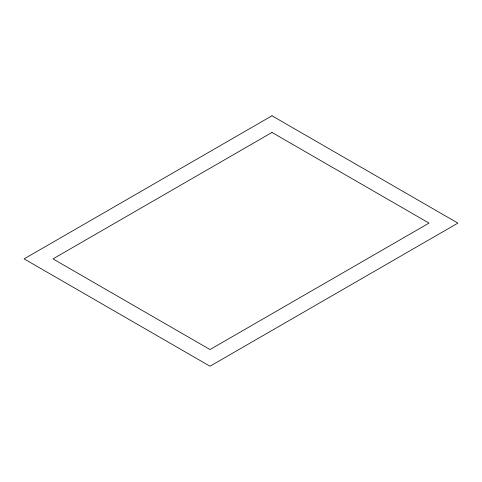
<?xml version="1.0" encoding="UTF-8"?>
<svg xmlns="http://www.w3.org/2000/svg" width="482" height="482" viewBox="0 0 482 482"><rect width="100%" height="100%" fill="white"/><g stroke="black" fill="none" stroke-linecap="round" stroke-linejoin="round"><path stroke-width="0.72" d="M271.987 115.776L24.1 258.888L210.013 366.224L457.9 223.112L271.987 115.776M271.987 132.448L52.978 258.888L210.013 349.552L429.022 223.112L271.987 132.448"/></g></svg>
